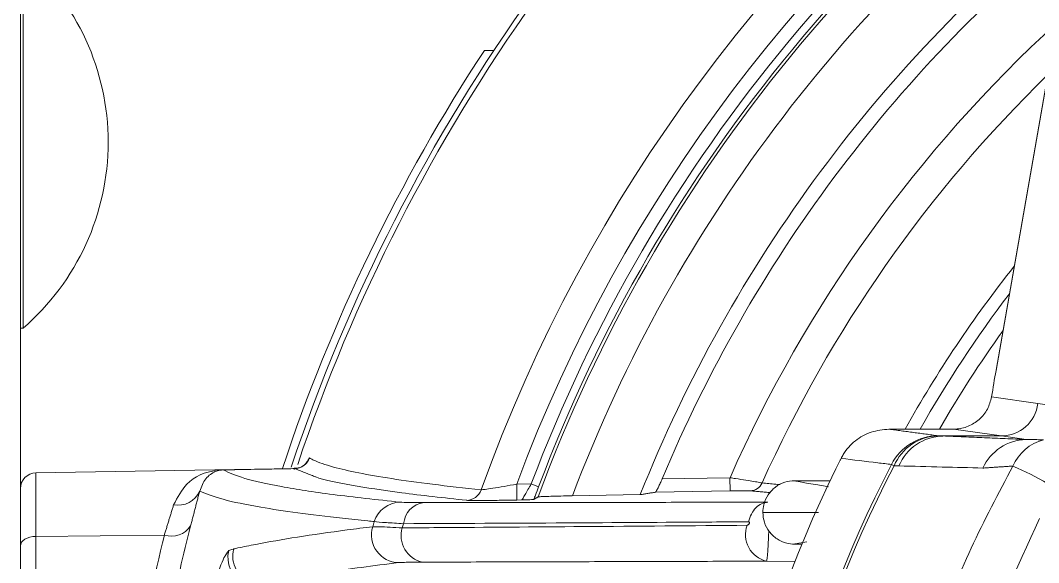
# Model space of a CAD drawing. Extents: x 11 to 120, y 2 to 94.
# Drawn here: x 110.312 to 112.237, y 41.4 to 42.426 of the extents above; entities that cross this region are included whole.
import ezdxf

# ---------------------------------------------------------------- set-up
doc = ezdxf.new("R2010")
doc.units = 0
doc.header["$MEASUREMENT"] = 0
doc.linetypes.add('SLD-Solid', pattern=[0])
doc.layers.add('OBJECT', color=7, linetype='CONTINUOUS')

msp = doc.modelspace()

# ---------------------------------------------------------------- linework, layer by layer
at = {"layer": 'OBJECT', "color": 7, "linetype": 'SLD-Solid', "lineweight": 15}
for p, q in [((110.3116, 41.8825), (110.3116, 48.6989)), ((112.3421, 42.8295), (112.156, 41.7637)), ((112.3421, 42.8289), (112.156, 41.7632)), ((110.3166, 42.5472), (110.3166, 41.8432)), ((111.1888, 42.3689), (111.2068, 42.3689)), ((110.3116, 39.0189), (110.3116, 41.8825)), ((110.3116, 41.8432), (110.3166, 41.8432)), ((112.156, 41.7637), (112.156, 41.7632)), ((112.1476, 41.7132), (112.2351, 41.7007)), ((112.2351, 41.7007), (112.2986, 41.6916)), ((112.0758, 41.6521), (111.9536, 41.6521)), ((112.1661, 41.6392), (112.0555, 41.6392)), ((112.1661, 41.6392), (112.0758, 41.6521)), ((112.2129, 41.6325), (112.1661, 41.6392)), ((110.8521, 41.5873), (110.8536, 41.5905)), ((111.9633, 41.5828), (111.9585, 41.5853)), ((110.8291, 41.5779), (110.3411, 41.5694)), ((110.3411, 41.5694), (110.3411, 41.4492)), ((111.2499, 41.548), (111.2773, 41.5485)), ((111.2499, 41.548), (111.2504, 41.518)), ((111.2773, 41.5485), (111.2913, 41.5432)), ((111.5248, 41.558), (111.6531, 41.5603)), ((111.6536, 41.5353), (111.6531, 41.5603)), ((111.8423, 41.5545), (111.7751, 41.5545)), ((111.355, 41.526), (111.4834, 41.5282)), ((111.6536, 41.5353), (111.5121, 41.5328)), ((111.2596, 41.5182), (111.2504, 41.518)), ((110.5838, 41.4518), (110.3411, 41.4492)), ((110.3411, 41.4492), (110.3411, 40.9692)), ((111.789, 41.4345), (111.7751, 41.4345)), ((111.7221, 41.4023), (111.7757, 41.4014))]:
    msp.add_line(p, q, dxfattribs=at)
at = {"layer": 'OBJECT', "color": 7, "linetype": 'SLD-Solid', "lineweight": 15, "flags": 128}
for points in [[(111.8396, 41.5429), (111.8365, 41.5434), (111.8151, 41.5471), (111.8009, 41.5496), (111.7917, 41.5512), (111.7857, 41.5523), (111.7817, 41.553), (111.7792, 41.5535), (111.7775, 41.5539), (111.7765, 41.5541), (111.7759, 41.5542), (111.7755, 41.5543), (111.7752, 41.5544), (111.7751, 41.5544), (111.775, 41.5545), (111.775, 41.5545), (111.775, 41.5545), (111.775, 41.5545), (111.775, 41.5545), (111.775, 41.5545), (111.775, 41.5545), (111.775, 41.5545), (111.7751, 41.5545), (111.7751, 41.5545), (111.7751, 41.5545), (111.7751, 41.5545), (111.7751, 41.5545), (111.7751, 41.5545), (111.7751, 41.5545), (111.7751, 41.5545)], [(110.3411, 41.4492), (110.3353, 41.4488), (110.3298, 41.4478), (110.3247, 41.4461), (110.3202, 41.4438), (110.3165, 41.4411), (110.3138, 41.438), (110.3122, 41.4347), (110.3116, 41.4312)], [(111.7981, 41.439), (111.7947, 41.4384), (111.7876, 41.4371), (111.783, 41.4362), (111.78, 41.4357), (111.7781, 41.4353), (111.7768, 41.435), (111.7761, 41.4349), (111.7756, 41.4348), (111.7753, 41.4347), (111.7751, 41.4346), (111.775, 41.4346), (111.775, 41.4346), (111.775, 41.4346), (111.775, 41.4345), (111.775, 41.4345), (111.775, 41.4345), (111.775, 41.4345), (111.775, 41.4345), (111.7751, 41.4345), (111.7751, 41.4345), (111.7751, 41.4345), (111.7751, 41.4345), (111.7751, 41.4345), (111.7751, 41.4345), (111.7751, 41.4345), (111.7751, 41.4345)]]:
    msp.add_lwpolyline(points, dxfattribs=at)
at = {"layer": 'OBJECT', "color": 7, "linetype": 'SLD-Solid', "lineweight": 15}
for centre, radius, start, end in [((114.0116, 40.5189), 3.0068, 93.8025, 160.2009), ((114.0116, 40.5189), 2.9472, 93.9337, 159.5632), ((114.0116, 40.5189), 2.9217, 121.1451, 159.3669), ((114.0116, 40.5189), 2.901, 121.6184, 159.7287), ((114.0116, 40.5189), 2.9067, 121.4467, 159.3669), ((114.0116, 40.5189), 2.841, 126.047, 159.2386), ((114.0116, 40.5189), 2.7223, 128.6961, 158.2371), ((114.0116, 40.5189), 2.6951, 129.3545, 157.3213), ((110.0123, 42.1952), 0.4653, 310.8426, 49.1574), ((114.0116, 40.5189), 3.36, 144.3266, 161.585), ((114.0116, 40.5189), 3.35, 144.4956, 161.4395), ((114.0116, 40.5189), 2.5781, 132.4736, 156.1759), ((114.0116, 40.5189), 3.375, 146.7599, 161.7193), ((114.0116, 40.5189), 2.5186, 134.2685, 155.8244), ((114.0116, 40.5189), 2.3227, 141.6389, 150.7976), ((114.0116, 40.5189), 2.2979, 142.8025, 150.4512), ((114.0116, 40.5189), 2.2663, 144.3956, 149.9969), ((112.1657, 41.709), 0.0698, 270.3171, 353.1576), ((112.047, 41.5402), 0.0994, 90.2517, 152.9966), ((112.0491, 41.5464), 0.0932, 91.5272, 156.9951), ((112.058, 41.546), 0.0932, 91.5256, 156.9105), ((112.2153, 41.5398), 0.0927, 91.4966, 155.3084), ((112.2697, 41.5461), 0.0894, 105.6603, 156.0862), ((110.8314, 41.6042), 0.026, 265.7193, 327.4762), ((110.8298, 41.6074), 0.03, 271.0246, 341.1089), ((110.8298, 41.6075), 0.03, 271.0057, 341.0105), ((114.0111, 40.5194), 2.3128, 152.557, 207.443), ((114.0111, 40.5194), 2.3074, 152.557, 207.443), ((111.8839, 40.8937), 0.7528, 60.5869, 66.1726), ((110.3416, 41.5394), 0.03, 91, 180), ((110.6915, 41.5751), 0.00343, 359.3626, 0.6374), ((114.0111, 40.5194), 2.4031, 153.8964, 206.1036), ((111.6912, 41.5604), 0.0248, 271.2344, 336.256), ((110.6092, 41.5535), 0.0454, 259.9348, 335.8549), ((111.1544, 41.5473), 0.0299, 271.2274, 340.5297), ((111.0307, 41.4617), 0.0523, 91.2398, 162.7673), ((111.0803, 41.4694), 0.0443, 98.0542, 175.019), ((110.5974, 41.4927), 0.0431, 251.6789, 326.7533), ((111.0279, 41.452), 0.0525, 162.7989, 268.5417), ((114.0116, 40.5189), 3.1787, 162.4546, 162.636), ((111.0826, 41.4505), 0.0512, 163.094, 257.6075), ((114.0116, 40.5189), 3.1248, 162.2171, 162.3692), ((111.7342, 41.4528), 0.0519, 160.3626, 256.5936), ((110.7565, 41.409), 0.0526, 164.8981, 245.534), ((110.7656, 41.4117), 0.0526, 164.7379, 253.054)]:
    msp.add_arc(centre, radius, start, end, dxfattribs=at)
msp.add_ellipse((112.1886, 41.5736), major_axis=(0.0611, 0.4899), ratio=0.121842, start_param=1.188747, end_param=1.297006, dxfattribs=at)
for points, knots in [([(112.1476, 41.7132), (112.1455, 41.7053), (112.1413, 41.6895), (112.1251, 41.6697), (112.1039, 41.6563), (112.0863, 41.6523), (112.077, 41.6522), (112.0758, 41.6521)], [0, 0, 0, 0, 0.245139, 0.490501, 0.730317, 0.965345, 1, 1, 1, 1]), ([(111.9536, 41.6521), (111.9422, 41.651), (111.9194, 41.6488), (111.889, 41.6313), (111.8713, 41.612), (111.8645, 41.5994), (111.8631, 41.5969)], [0, 0, 0, 0, 0.30705, 0.614016, 0.922363, 1, 1, 1, 1]), ([(110.8582, 41.5977), (110.8587, 41.5974), (110.861, 41.596), (110.8722, 41.5902), (110.8986, 41.581), (110.9491, 41.5693), (111.0118, 41.5584), (111.0879, 41.5478), (111.151, 41.5408), (111.1826, 41.5374)], [0, 0, 0, 0, 0.013096, 0.06548, 0.275026, 0.456131, 0.637291, 0.818617, 1, 1, 1, 1]), ([(111.9585, 41.5853), (111.9499, 41.5864), (111.918, 41.5902), (111.8863, 41.5941), (111.8631, 41.5969)], [0, 0, 0, 0, 0.269854, 1, 1, 1, 1]), ([(112.188, 39.4565), (112.1576, 39.5144), (112.0966, 39.6307), (112.0248, 39.8167), (111.9684, 40.0108), (111.9319, 40.2035), (111.9131, 40.3912), (111.9099, 40.573), (111.9221, 40.7567), (111.9576, 40.9909), (112.0206, 41.216), (112.1066, 41.4284), (112.1608, 41.5309), (112.188, 41.5823)], [0, 0, 0, 0, 0.088396, 0.177531, 0.26901, 0.361303, 0.442162, 0.523579, 0.606757, 0.690543, 0.843256, 0.921374, 1, 1, 1, 1]), ([(112.1311, 41.5785), (112.1055, 41.5792), (112.0523, 41.5805), (111.9996, 41.5819), (111.9723, 41.5826)], [0, 0, 0, 0, 0.480478, 1, 1, 1, 1]), ([(110.6013, 41.5089), (110.6089, 41.5231), (110.6277, 41.5582), (110.6612, 41.5715), (110.6868, 41.5746), (110.6898, 41.5749), (110.6923, 41.575), (110.6938, 41.5751), (110.6947, 41.5751), (110.6949, 41.5751)], [0, 0, 0, 0, 0.3745, 0.926844, 0.953374, 0.977897, 0.987313, 0.997171, 1, 1, 1, 1]), ([(110.6506, 41.535), (110.6539, 41.5436), (110.6591, 41.5568), (110.6734, 41.5689), (110.6823, 41.5733), (110.6909, 41.5747), (110.6923, 41.5749), (110.6934, 41.575), (110.6941, 41.575), (110.6944, 41.575), (110.6947, 41.575), (110.6948, 41.575), (110.6949, 41.575)], [0, 0, 0, 0, 0.37593, 0.58147, 0.938747, 0.964182, 0.985816, 0.992803, 0.995664, 0.998558, 0.998579, 1, 1, 1, 1]), ([(110.6949, 41.5751), (110.7299, 41.5757), (110.7751, 41.5765), (110.8202, 41.5773), (110.8303, 41.5775)], [0, 0, 0, 0, 0.775375, 1, 1, 1, 1]), ([(110.8303, 41.5774), (110.8049, 41.577), (110.7598, 41.5762), (110.7147, 41.5754), (110.6949, 41.575)], [0, 0, 0, 0, 0.56264, 1, 1, 1, 1]), ([(110.6949, 41.575), (110.7066, 41.5697), (110.7299, 41.5589), (110.8013, 41.5434), (110.8971, 41.5283), (110.9854, 41.5187), (111.0295, 41.5139)], [0, 0, 0, 0, 0.249631, 0.499408, 0.749629, 1, 1, 1, 1]), ([(111.155, 41.5175), (111.1121, 41.5222), (111.0263, 41.5315), (110.9354, 41.5463), (110.8827, 41.5566), (110.869, 41.5622), (110.8683, 41.5624)], [0, 0, 0, 0, 0.32767, 0.655533, 0.983972, 1, 1, 1, 1]), ([(111.1826, 41.5374), (111.1827, 41.5374), (111.1837, 41.5374), (111.1893, 41.5381), (111.2046, 41.5403), (111.2258, 41.5438), (111.2418, 41.5466), (111.2499, 41.548)], [0, 0, 0, 0, 0.02565, 0.243452, 0.482622, 0.73914, 1, 1, 1, 1]), ([(111.2596, 41.5182), (111.2596, 41.5182), (111.2599, 41.5185), (111.2617, 41.5214), (111.2657, 41.5282), (111.2711, 41.5377), (111.2752, 41.5449), (111.2773, 41.5485)], [0, 0, 0, 0, 0.07799, 0.284742, 0.51203, 0.754312, 1, 1, 1, 1]), ([(111.2913, 41.5432), (111.2893, 41.5378), (111.2861, 41.5293), (111.2833, 41.5218), (111.2822, 41.5191)], [0, 0, 0, 0, 0.637342, 1, 1, 1, 1]), ([(111.5121, 41.5328), (111.5125, 41.5331), (111.5133, 41.5337), (111.5156, 41.5379), (111.5186, 41.5439), (111.5219, 41.551), (111.524, 41.556), (111.5248, 41.558)], [0, 0, 0, 0, 0.199566, 0.398712, 0.60884, 0.836454, 1, 1, 1, 1]), ([(111.6531, 41.5603), (111.6567, 41.5597), (111.6671, 41.5581), (111.6832, 41.5556), (111.6986, 41.5531), (111.7098, 41.5512), (111.7125, 41.5506), (111.7139, 41.5503)], [0, 0, 0, 0, 0.122577, 0.356624, 0.574007, 0.78516, 1, 1, 1, 1]), ([(111.7139, 41.5503), (111.716, 41.5501), (111.7267, 41.5491), (111.738, 41.548), (111.7473, 41.5471), (111.748, 41.5471)], [0, 0, 0, 0, 0.18802, 0.940102, 1, 1, 1, 1]), ([(111.7751, 41.5545), (111.7689, 41.554), (111.7559, 41.5528), (111.7382, 41.5432), (111.7242, 41.5283), (111.7163, 41.5111), (111.7155, 41.4994), (111.7151, 41.4945)], [0, 0, 0, 0, 0.19834, 0.412972, 0.627088, 0.843128, 1, 1, 1, 1]), ([(110.9808, 41.4772), (110.9766, 41.4776), (110.9557, 41.4796), (110.904, 41.4851), (110.8335, 41.4937), (110.7558, 41.5056), (110.6893, 41.5192), (110.6635, 41.5297), (110.6506, 41.535)], [0, 0, 0, 0, 0.023416, 0.117081, 0.304416, 0.491809, 0.745833, 1, 1, 1, 1]), ([(111.2903, 41.524), (111.2911, 41.5241), (111.2927, 41.5243), (111.3031, 41.5248), (111.3184, 41.5252), (111.3366, 41.5256), (111.3494, 41.5259), (111.355, 41.526)], [0, 0, 0, 0, 0.199271, 0.39838, 0.604049, 0.823538, 1, 1, 1, 1]), ([(111.6917, 41.5355), (111.6909, 41.5356), (111.6891, 41.5356), (111.6821, 41.5356), (111.6723, 41.5356), (111.6623, 41.5354), (111.6558, 41.5353), (111.6536, 41.5353)], [0, 0, 0, 0, 0.208512, 0.416631, 0.635068, 0.874063, 1, 1, 1, 1]), ([(111.0295, 41.5139), (111.0341, 41.5137), (111.0419, 41.5133), (111.0645, 41.5133), (111.0741, 41.5133)], [0, 0, 0, 0, 0.576404, 1, 1, 1, 1]), ([(111.2504, 41.518), (111.239, 41.5178), (111.2161, 41.5174), (111.186, 41.5172), (111.1645, 41.5171), (111.1567, 41.5173), (111.1552, 41.5175), (111.155, 41.5175)], [0, 0, 0, 0, 0.252657, 0.505679, 0.747853, 0.97329, 1, 1, 1, 1]), ([(111.2822, 41.5191), (111.2819, 41.519), (111.2809, 41.5189), (111.2727, 41.5186), (111.2643, 41.5183), (111.2596, 41.5182), (111.2596, 41.5182)], [0, 0, 0, 0, 0.171553, 0.467213, 0.995099, 1, 1, 1, 1]), ([(111.7151, 41.4945), (111.7157, 41.4883), (111.7169, 41.4753), (111.7265, 41.4576), (111.7414, 41.4436), (111.7585, 41.4357), (111.7702, 41.4349), (111.7751, 41.4345)], [0, 0, 0, 0, 0.19834, 0.412972, 0.627088, 0.843128, 1, 1, 1, 1]), ([(110.6334, 41.469), (110.6266, 41.4416), (110.5926, 41.3045), (110.5647, 41.1462), (110.5497, 41.0151), (110.5474, 40.9952)], [0, 0, 0, 0, 0.174851, 0.874797, 1, 1, 1, 1]), ([(110.7149, 41.4255), (110.7175, 41.4261), (110.7307, 41.429), (110.7675, 41.4365), (110.8334, 41.4479), (110.9098, 41.459), (110.9614, 41.4655), (110.9777, 41.4676)], [0, 0, 0, 0, 0.040495, 0.202477, 0.526502, 0.850526, 1, 1, 1, 1]), ([(110.9777, 41.4676), (110.9814, 41.4676), (110.9902, 41.4676), (111.0176, 41.4662), (111.0336, 41.4653)], [0, 0, 0, 0, 0.415675, 1, 1, 1, 1]), ([(111.0361, 41.4732), (111.0243, 41.474), (110.9961, 41.4756), (110.9864, 41.4766), (110.9808, 41.4772)], [0, 0, 0, 0, 0.422663, 1, 1, 1, 1]), ([(111.0336, 41.4653), (111.0563, 41.4655), (111.1698, 41.4663), (111.3861, 41.4678), (111.5817, 41.4694), (111.6853, 41.4702)], [0, 0, 0, 0, 0.105274, 0.526369, 1, 1, 1, 1]), ([(111.6881, 41.4769), (111.6651, 41.4767), (111.5497, 41.4759), (111.3318, 41.4746), (111.1385, 41.4737), (111.0361, 41.4732)], [0, 0, 0, 0, 0.105236, 0.526182, 1, 1, 1, 1]), ([(111.6853, 41.4702), (111.6856, 41.4703), (111.6864, 41.4704), (111.6876, 41.4711), (111.6886, 41.4721), (111.6892, 41.473), (111.6896, 41.4739), (111.6898, 41.4747), (111.6898, 41.4755), (111.6895, 41.4762), (111.689, 41.4767), (111.6884, 41.4768), (111.6881, 41.4768)], [0, 0, 0, 0, 0.11179, 0.308323, 0.405355, 0.512738, 0.582945, 0.64962, 0.723408, 0.796438, 0.884273, 1, 1, 1, 1]), ([(112.2381, 41.4829), (112.194, 41.3869), (112.1046, 41.1927), (112.0404, 40.9269), (112.0113, 40.7045), (112.0032, 40.5285), (112.0098, 40.3508), (112.0377, 40.1255), (112.1016, 39.854), (112.1922, 39.6561), (112.2381, 39.5559)], [0, 0, 0, 0, 0.158308, 0.320393, 0.4075, 0.494607, 0.584228, 0.67385, 0.834938, 1, 1, 1, 1]), ([(110.4964, 40.9708), (110.5066, 41.0513), (110.527, 41.2126), (110.5649, 41.3719), (110.5838, 41.4518)], [0, 0, 0, 0, 0.499153, 1, 1, 1, 1]), ([(111.7263, 41.4602), (111.7263, 41.4573), (111.726, 41.4483), (111.7254, 41.4334), (111.7247, 41.4221), (111.7239, 41.4119), (111.7231, 41.4043), (111.7224, 41.4029), (111.7221, 41.4023)], [0, 0, 0, 0, 0.099193, 0.304789, 0.516835, 0.559119, 0.807614, 1, 1, 1, 1]), ([(110.6023, 40.9716), (110.6045, 40.9954), (110.6089, 41.043), (110.6224, 41.1312), (110.6403, 41.2207), (110.6614, 41.3054), (110.6818, 41.3718), (110.6951, 41.4074), (110.6988, 41.4126), (110.6992, 41.4131)], [0, 0, 0, 0, 0.157467, 0.315389, 0.476678, 0.642252, 0.811196, 0.979646, 1, 1, 1, 1]), ([(110.7057, 41.4227), (110.7083, 41.4236), (110.7114, 41.4247), (110.7145, 41.4254), (110.7149, 41.4255)], [0, 0, 0, 0, 0.852454, 1, 1, 1, 1]), ([(111.0266, 41.3995), (110.9793, 41.3936), (110.8848, 41.3819), (110.8184, 41.3696), (110.7852, 41.3634)], [0, 0, 0, 0, 0.49985, 1, 1, 1, 1]), ([(111.0716, 41.4005), (111.0587, 41.4004), (111.0367, 41.4003), (111.0295, 41.3997), (111.0266, 41.3995)], [0, 0, 0, 0, 0.585126, 1, 1, 1, 1])]:
    msp.add_open_spline(points, degree=3, knots=knots, dxfattribs=at)
for points, degree in [([(111.9536, 41.6521), (112.0466, 41.6396)], 1), ([(112.0466, 41.6396), (112.0555, 41.6392)], 1), ([(112.0555, 41.6392), (112.2129, 41.6325)], 1), ([(112.2129, 41.6325), (112.2456, 41.6321)], 1), ([(110.8521, 41.5873), (110.8582, 41.5977)], 1), ([(110.8582, 41.5977), (110.8582, 41.5977)], 1), ([(111.8631, 41.5969), (111.8531, 41.5768)], 1), ([(111.9723, 41.5826), (111.9633, 41.5828)], 1), ([(112.188, 41.5823), (112.1311, 41.5785)], 1), ([(110.8303, 41.5775), (110.8292, 41.5757)], 1), ([(110.8303, 41.5774), (110.8303, 41.5775)], 1), ([(110.8683, 41.5624), (110.8303, 41.5774)], 1), ([(110.6506, 41.535), (110.6334, 41.469)], 1), ([(111.2822, 41.5191), (111.2903, 41.524)], 1), ([(111.4834, 41.5282), (111.5121, 41.5328)], 1), ([(111.7292, 41.532), (111.6917, 41.5355)], 1), ([(110.5838, 41.4518), (110.6013, 41.5089)], 1), ([(111.0741, 41.5133), (111.7249, 41.5138)], 1), ([(111.6881, 41.4769), (111.6897, 41.4819), (111.6929, 41.4921), (111.7017, 41.5038), (111.7127, 41.5119), (111.7209, 41.5132), (111.7249, 41.5138)], 3), ([(111.7151, 41.4945), (111.8203, 41.4945)], 1), ([(110.6992, 41.4131), (110.7057, 41.4227)], 1), ([(111.7221, 41.4023), (111.0716, 41.4005)], 1)]:
    msp.add_open_spline(points, degree=degree, dxfattribs=at)

doc.saveas('drawing.dxf')
